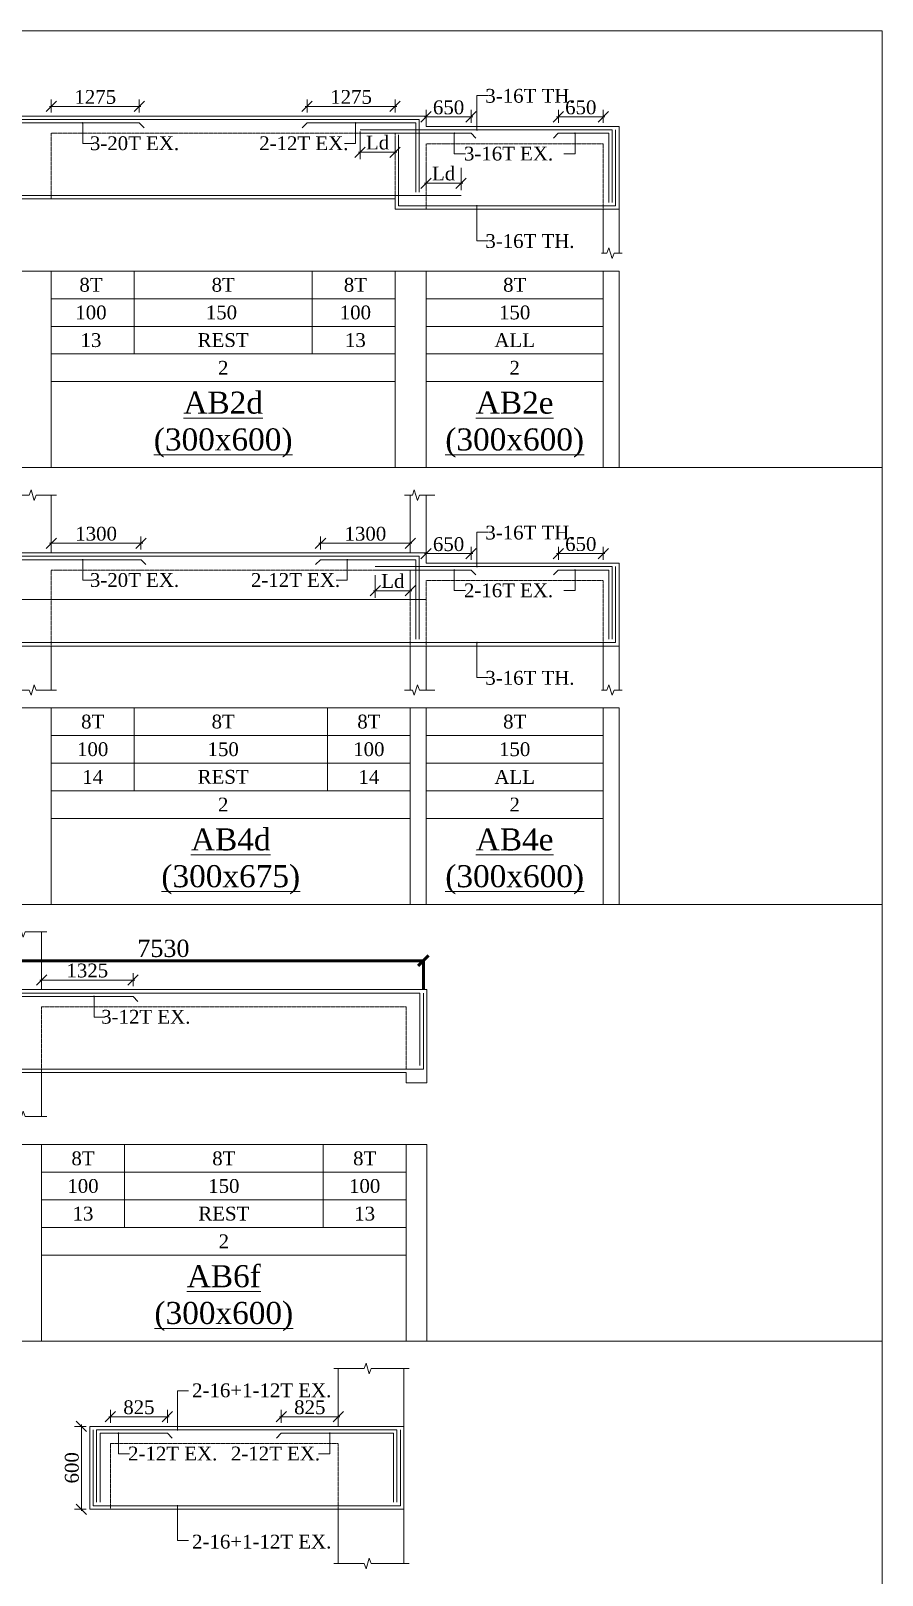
# Model space of a CAD drawing. Header units: inches. Extents: x 11017527 to 11245450, y -2821070 to -2693013.
# Drawn here: x 11102772 to 11115102, y -2767535 to -2745177 of the extents above; entities that cross this region are included whole.
import ezdxf
from ezdxf.enums import TextEntityAlignment as Align

# ---------------------------------------------------------------- set-up
doc = ezdxf.new("R2010")
doc.units = ezdxf.units.IN
doc.header["$LTSCALE"] = 0.5
doc.header["$MEASUREMENT"] = 0
doc.linetypes.add('HIDDEN', pattern=[9.525, 6.35, -3.175])
doc.layers.get('0').update_dxf_attribs({"lineweight": 0})
for name, color, linetype, lineweight in [('ARCHITECTURE   (comments)', 1, 'Continuous', 53), ('S-CUT OUT LINE', 9, 'Continuous', 9), ('S-DIM L.S.', 4, 'Continuous', 9), ('S-L.S.SECTION', 5, 'Continuous', 9), ('S-L.S.SLAB LINE', 8, 'HIDDEN', 5), ('S-L.S.STEEL', 6, 'Continuous', 15), ('S-SECTION MARK', 7, 'Continuous', 0), ('S-SHEET', 251, 'Continuous', 0), ('S-TEXT', 7, 'Continuous', 0), ('S-TEXT L.S. BEAM NO.', 30, 'Continuous', 5), ('S-TEXT. L.S.', 7, 'Continuous', 13)]:
    doc.layers.add(name, color=color, linetype=linetype, lineweight=lineweight)
doc.styles.add('135', font='arial.ttf', dxfattribs={"width": 0.8, "height": 135})
doc.styles.get("Standard").update_dxf_attribs({"font": 'times.ttf'})
doc.styles.add('TEXT', font='times.ttf')
doc.dimstyles.new('75', dxfattribs={"dimtxt": 135, "dimasz": 90, "dimexe": 0.1, "dimexo": 0.03, "dimgap": 0.09, "dimtad": 1, "dimdec": 0, "dimzin": 0, "dimdsep": 46, "dimtxsty": '135', "dimblk": 'ARCHTICK', "dimcen": 0.09, "dimclrd": 256, "dimclre": 256, "dimclrt": 256, "dimadec": 0, "dimazin": 0, "dimtfac": 1, "dimtdec": 0, "dimtofl": 0, "dimtmove": 1, "dimatfit": 3, "dimldrblk": 'DOTSMALL', "dimfxl": 1, "dimtolj": 1, "dimtzin": 0, "dimlwd": -1, "dimlwe": -1, "dimarcsym": 0})
doc.dimstyles.new('DIM FOOTING', dxfattribs={"dimtxt": 250, "dimasz": 150, "dimexe": 0.18, "dimexo": 0.0625, "dimgap": 50, "dimtad": 1, "dimtoh": 1, "dimdec": 0, "dimzin": 0, "dimdsep": 46, "dimtxsty": 'Standard', "dimblk": 'OBLIQUE', "dimcen": 0.09, "dimclrd": 256, "dimclre": 256, "dimclrt": 256, "dimadec": 0, "dimazin": 0, "dimtfac": 1, "dimtdec": 0, "dimtofl": 0, "dimtmove": 0, "dimatfit": 3, "dimfxl": 1, "dimtolj": 1, "dimtzin": 0, "dimlwd": -1, "dimlwe": -1, "dimarcsym": 0})
doc.dimstyles.new('SETU_1', dxfattribs={"dimtxt": 200, "dimasz": 150, "dimexe": 100, "dimexo": 50, "dimgap": 35, "dimtad": 1, "dimdec": 0, "dimzin": 0, "dimdsep": 46, "dimtxsty": 'Standard', "dimblk": 'OBLIQUE', "dimcen": 150, "dimdle": 25, "dimclrd": 4, "dimclre": 7, "dimclrt": 256, "dimadec": 0, "dimazin": 0, "dimtfac": 1, "dimtdec": 0, "dimtofl": 0, "dimtmove": 1, "dimatfit": 3, "dimfxl": 1, "dimtolj": 1, "dimtzin": 0, "dimlwd": -1, "dimlwe": 5, "dimarcsym": 1})

# ---------------------------------------------------------------- blocks, each defined once
blk = doc.blocks.new('_Oblique')
at = {"color": 0, "linetype": 'ByBlock', "lineweight": -2}
blk.add_line((-0.5, -0.5), (0.5, 0.5), dxfattribs=at)
blk = doc.blocks.new('*D33')
at = {"layer": 'S-DIM L.S.', "color": 7, "transparency": 16777216}
blk.add_line((11111087, -2746421), (11110387, -2746421), dxfattribs=at)
at = {"layer": 'S-DIM L.S.', "color": 7, "lineweight": 5, "transparency": 16777216}
for p, q in [((11110412, -2746510), (11110412, -2746321)), ((11111062, -2746510), (11111062, -2746321))]:
    blk.add_line(p, q, dxfattribs=at)
at = {"layer": 'S-DIM L.S.', "color": 7, "transparency": 16777216, "xscale": 150, "yscale": 150, "zscale": 150, "rotation": 180}
blk.add_blockref('_Oblique', (11110412, -2746421), dxfattribs=at)
at = {"layer": 'S-DIM L.S.', "color": 7, "transparency": 16777216, "xscale": 150, "yscale": 150, "zscale": 150}
blk.add_blockref('_Oblique', (11111062, -2746421), dxfattribs=at)
at = {"layer": 'S-DIM L.S.', "transparency": 16777216, "insert": (11110737, -2746285), "char_height": 200, "attachment_point": 5, "style": 'TEXT'}
blk.add_mtext('\\A1;650', dxfattribs=at)
blk = doc.blocks.new('*D34')
at = {"layer": 'S-DIM L.S.', "color": 7, "transparency": 16777216}
blk.add_line((11108472, -2746421), (11109172, -2746421), dxfattribs=at)
at = {"layer": 'S-DIM L.S.', "color": 7, "lineweight": 5, "transparency": 16777216}
for p, q in [((11108497, -2746510), (11108497, -2746321)), ((11109147, -2746510), (11109147, -2746321))]:
    blk.add_line(p, q, dxfattribs=at)
at = {"layer": 'S-DIM L.S.', "color": 7, "transparency": 16777216, "xscale": 150, "yscale": 150, "zscale": 150, "rotation": 180}
blk.add_blockref('_Oblique', (11108497, -2746421), dxfattribs=at)
at = {"layer": 'S-DIM L.S.', "color": 7, "transparency": 16777216, "xscale": 150, "yscale": 150, "zscale": 150}
blk.add_blockref('_Oblique', (11109147, -2746421), dxfattribs=at)
at = {"layer": 'S-DIM L.S.', "transparency": 16777216, "insert": (11108822, -2746285), "char_height": 200, "attachment_point": 5, "style": 'TEXT'}
blk.add_mtext('\\A1;650', dxfattribs=at)
blk = doc.blocks.new('_ArchTick')
at = {"color": 0, "linetype": 'ByBlock', "const_width": 0.15}
blk.add_lwpolyline([(-0.5, -0.5), (0.5, 0.5)], dxfattribs=at)
blk = doc.blocks.new('*D36')
at = {"layer": 'S-DIM L.S.', "color": 7, "transparency": 16777216}
blk.add_line((11108072, -2746271), (11106747, -2746271), dxfattribs=at)
at = {"layer": 'S-DIM L.S.', "color": 7, "lineweight": 5, "transparency": 16777216}
for p, q in [((11106772, -2746360), (11106772, -2746171)), ((11108047, -2746360), (11108047, -2746171))]:
    blk.add_line(p, q, dxfattribs=at)
at = {"layer": 'S-DIM L.S.', "color": 7, "transparency": 16777216, "xscale": 150, "yscale": 150, "zscale": 150, "rotation": 180}
blk.add_blockref('_Oblique', (11106772, -2746271), dxfattribs=at)
at = {"layer": 'S-DIM L.S.', "color": 7, "transparency": 16777216, "xscale": 150, "yscale": 150, "zscale": 150}
blk.add_blockref('_Oblique', (11108047, -2746271), dxfattribs=at)
at = {"layer": 'S-DIM L.S.', "transparency": 16777216, "insert": (11107410, -2746134), "char_height": 200, "attachment_point": 5, "style": 'TEXT'}
blk.add_mtext('\\A1;1275', dxfattribs=at)
blk = doc.blocks.new('*D37')
at = {"layer": 'S-DIM L.S.', "color": 7, "transparency": 16777216}
blk.add_line((11103042, -2746271), (11104367, -2746271), dxfattribs=at)
at = {"layer": 'S-DIM L.S.', "color": 7, "lineweight": 5, "transparency": 16777216}
for p, q in [((11103067, -2746360), (11103067, -2746171)), ((11104342, -2746360), (11104342, -2746171))]:
    blk.add_line(p, q, dxfattribs=at)
at = {"layer": 'S-DIM L.S.', "color": 7, "transparency": 16777216, "xscale": 150, "yscale": 150, "zscale": 150, "rotation": 180}
blk.add_blockref('_Oblique', (11103067, -2746271), dxfattribs=at)
at = {"layer": 'S-DIM L.S.', "color": 7, "transparency": 16777216, "xscale": 150, "yscale": 150, "zscale": 150}
blk.add_blockref('_Oblique', (11104342, -2746271), dxfattribs=at)
at = {"layer": 'S-DIM L.S.', "transparency": 16777216, "insert": (11103705, -2746134), "char_height": 200, "attachment_point": 5, "style": 'TEXT'}
blk.add_mtext('\\A1;1275', dxfattribs=at)
blk = doc.blocks.new('*D44')
at = {"layer": 'S-DIM L.S.', "color": 7, "transparency": 16777216}
blk.add_line((11102902, -2758919), (11104277, -2758919), dxfattribs=at)
at = {"layer": 'S-DIM L.S.', "color": 7, "lineweight": 5, "transparency": 16777216}
for p, q in [((11102927, -2759007), (11102927, -2758819)), ((11104252, -2759007), (11104252, -2758819))]:
    blk.add_line(p, q, dxfattribs=at)
at = {"layer": 'S-DIM L.S.', "color": 7, "transparency": 16777216, "xscale": 150, "yscale": 150, "zscale": 150, "rotation": 180}
blk.add_blockref('_Oblique', (11102927, -2758919), dxfattribs=at)
at = {"layer": 'S-DIM L.S.', "color": 7, "transparency": 16777216, "xscale": 150, "yscale": 150, "zscale": 150}
blk.add_blockref('_Oblique', (11104252, -2758919), dxfattribs=at)
at = {"layer": 'S-DIM L.S.', "transparency": 16777216, "insert": (11103589, -2758782), "char_height": 200, "attachment_point": 5, "style": 'TEXT'}
blk.add_mtext('\\A1;1325', dxfattribs=at)
blk = doc.blocks.new('*D82')
at = {"layer": 'S-DIM L.S.', "color": 7, "transparency": 16777216}
blk.add_line((11103899, -2765243), (11104774, -2765243), dxfattribs=at)
at = {"layer": 'S-DIM L.S.', "color": 7, "lineweight": 5, "transparency": 16777216}
for p, q in [((11103924, -2765331), (11103924, -2765143)), ((11104749, -2765331), (11104749, -2765143))]:
    blk.add_line(p, q, dxfattribs=at)
at = {"layer": 'S-DIM L.S.', "color": 7, "transparency": 16777216, "xscale": 150, "yscale": 150, "zscale": 150, "rotation": 180}
blk.add_blockref('_Oblique', (11103924, -2765243), dxfattribs=at)
at = {"layer": 'S-DIM L.S.', "color": 7, "transparency": 16777216, "xscale": 150, "yscale": 150, "zscale": 150}
blk.add_blockref('_Oblique', (11104749, -2765243), dxfattribs=at)
at = {"layer": 'S-DIM L.S.', "transparency": 16777216, "insert": (11104337, -2765106), "char_height": 200, "attachment_point": 5, "style": 'TEXT'}
blk.add_mtext('\\A1;825', dxfattribs=at)
blk = doc.blocks.new('*D83')
at = {"layer": 'S-DIM L.S.', "color": 7, "transparency": 16777216}
blk.add_line((11107249, -2765243), (11106374, -2765243), dxfattribs=at)
at = {"layer": 'S-DIM L.S.', "color": 7, "lineweight": 5, "transparency": 16777216}
for p, q in [((11106399, -2765331), (11106399, -2765143)), ((11107224, -2765331), (11107224, -2765143))]:
    blk.add_line(p, q, dxfattribs=at)
at = {"layer": 'S-DIM L.S.', "color": 7, "transparency": 16777216, "xscale": 150, "yscale": 150, "zscale": 150, "rotation": 180}
blk.add_blockref('_Oblique', (11106399, -2765243), dxfattribs=at)
at = {"layer": 'S-DIM L.S.', "color": 7, "transparency": 16777216, "xscale": 150, "yscale": 150, "zscale": 150}
blk.add_blockref('_Oblique', (11107224, -2765243), dxfattribs=at)
at = {"layer": 'S-DIM L.S.', "transparency": 16777216, "insert": (11106812, -2765106), "char_height": 200, "attachment_point": 5, "style": 'TEXT'}
blk.add_mtext('\\A1;825', dxfattribs=at)
blk = doc.blocks.new('*D90')
at = {"layer": 'S-DIM L.S.', "color": 7, "lineweight": 5, "transparency": 16777216}
for p, q in [((11103574, -2765381), (11103403, -2765381)), ((11103574, -2766581), (11103403, -2766581))]:
    blk.add_line(p, q, dxfattribs=at)
at = {"layer": 'S-DIM L.S.', "color": 6, "transparency": 16777216}
blk.add_line((11103503, -2766606), (11103503, -2765356), dxfattribs=at)
at = {"layer": 'S-DIM L.S.', "color": 6, "transparency": 16777216, "xscale": 150, "yscale": 150, "zscale": 150}
for p, rotation in [((11103503, -2765381), 90), ((11103503, -2766581), 270)]:
    blk.add_blockref('_Oblique', p, dxfattribs=dict(at, rotation=rotation))
at = {"layer": 'S-DIM L.S.', "transparency": 16777216, "insert": (11103366, -2765981), "char_height": 200, "attachment_point": 5, "rotation": 90, "style": 'TEXT'}
blk.add_mtext('\\A1;600', dxfattribs=at)
blk = doc.blocks.new('*D331')
at = {"layer": 'S-DIM L.S.', "color": 7, "lineweight": 5, "transparency": 16777216}
for p, q in [((11108497, -2747083), (11108497, -2747483)), ((11109004, -2747158), (11109004, -2747483))]:
    blk.add_line(p, q, dxfattribs=at)
at = {"layer": 'S-DIM L.S.', "color": 7, "transparency": 16777216}
blk.add_line((11109029, -2747383), (11108472, -2747383), dxfattribs=at)
at = {"layer": 'S-DIM L.S.', "color": 7, "transparency": 16777216, "xscale": 150, "yscale": 150, "zscale": 150, "rotation": 180}
blk.add_blockref('_Oblique', (11108497, -2747383), dxfattribs=at)
at = {"layer": 'S-DIM L.S.', "color": 7, "transparency": 16777216, "xscale": 150, "yscale": 150, "zscale": 150}
blk.add_blockref('_Oblique', (11109004, -2747383), dxfattribs=at)
at = {"layer": 'S-DIM L.S.', "transparency": 16777216, "insert": (11108751, -2747243), "char_height": 200, "attachment_point": 5, "style": 'TEXT'}
blk.add_mtext('\\A1;Ld', dxfattribs=at)
blk = doc.blocks.new('*D332')
at = {"layer": 'S-DIM L.S.', "color": 7, "lineweight": 5, "transparency": 16777216}
for p, q in [((11107541, -2746635), (11107541, -2747034)), ((11108047, -2746710), (11108047, -2747034))]:
    blk.add_line(p, q, dxfattribs=at)
at = {"layer": 'S-DIM L.S.', "color": 7, "transparency": 16777216}
blk.add_line((11108072, -2746934), (11107516, -2746934), dxfattribs=at)
at = {"layer": 'S-DIM L.S.', "color": 7, "transparency": 16777216, "xscale": 150, "yscale": 150, "zscale": 150, "rotation": 180}
blk.add_blockref('_Oblique', (11107541, -2746934), dxfattribs=at)
at = {"layer": 'S-DIM L.S.', "color": 7, "transparency": 16777216, "xscale": 150, "yscale": 150, "zscale": 150}
blk.add_blockref('_Oblique', (11108047, -2746934), dxfattribs=at)
at = {"layer": 'S-DIM L.S.', "transparency": 16777216, "insert": (11107794, -2746795), "char_height": 200, "attachment_point": 5, "style": 'TEXT'}
blk.add_mtext('\\A1;Ld', dxfattribs=at)
blk = doc.blocks.new('*D363')
at = {"layer": 'S-DIM L.S.', "color": 7, "lineweight": 5, "transparency": 16777216}
for p, q in [((11106967, -2752683), (11106967, -2752495)), ((11108267, -2752683), (11108267, -2752495))]:
    blk.add_line(p, q, dxfattribs=at)
at = {"layer": 'S-DIM L.S.', "color": 7, "transparency": 16777216}
blk.add_line((11108292, -2752595), (11106942, -2752595), dxfattribs=at)
at = {"layer": 'S-DIM L.S.', "color": 7, "transparency": 16777216, "xscale": 150, "yscale": 150, "zscale": 150, "rotation": 180}
blk.add_blockref('_Oblique', (11106967, -2752595), dxfattribs=at)
at = {"layer": 'S-DIM L.S.', "color": 7, "transparency": 16777216, "xscale": 150, "yscale": 150, "zscale": 150}
blk.add_blockref('_Oblique', (11108267, -2752595), dxfattribs=at)
at = {"layer": 'S-DIM L.S.', "transparency": 16777216, "insert": (11107617, -2752458), "char_height": 200, "attachment_point": 5, "style": 'TEXT'}
blk.add_mtext('\\A1;1300', dxfattribs=at)
blk = doc.blocks.new('*D364')
at = {"layer": 'S-DIM L.S.', "color": 7, "lineweight": 5, "transparency": 16777216}
for p, q in [((11103067, -2752683), (11103067, -2752495)), ((11104367, -2752683), (11104367, -2752495))]:
    blk.add_line(p, q, dxfattribs=at)
at = {"layer": 'S-DIM L.S.', "color": 7, "transparency": 16777216}
blk.add_line((11103042, -2752595), (11104392, -2752595), dxfattribs=at)
at = {"layer": 'S-DIM L.S.', "color": 7, "transparency": 16777216, "xscale": 150, "yscale": 150, "zscale": 150, "rotation": 180}
blk.add_blockref('_Oblique', (11103067, -2752595), dxfattribs=at)
at = {"layer": 'S-DIM L.S.', "color": 7, "transparency": 16777216, "xscale": 150, "yscale": 150, "zscale": 150}
blk.add_blockref('_Oblique', (11104367, -2752595), dxfattribs=at)
at = {"layer": 'S-DIM L.S.', "transparency": 16777216, "insert": (11103717, -2752458), "char_height": 200, "attachment_point": 5, "style": 'TEXT'}
blk.add_mtext('\\A1;1300', dxfattribs=at)
blk = doc.blocks.new('*D356')
at = {"layer": 'S-DIM L.S.', "color": 7, "transparency": 16777216}
blk.add_line((11111087, -2752745), (11110387, -2752745), dxfattribs=at)
at = {"layer": 'S-DIM L.S.', "color": 7, "lineweight": 5, "transparency": 16777216}
for p, q in [((11110412, -2752833), (11110412, -2752645)), ((11111062, -2752833), (11111062, -2752645))]:
    blk.add_line(p, q, dxfattribs=at)
at = {"layer": 'S-DIM L.S.', "color": 7, "transparency": 16777216, "xscale": 150, "yscale": 150, "zscale": 150, "rotation": 180}
blk.add_blockref('_Oblique', (11110412, -2752745), dxfattribs=at)
at = {"layer": 'S-DIM L.S.', "color": 7, "transparency": 16777216, "xscale": 150, "yscale": 150, "zscale": 150}
blk.add_blockref('_Oblique', (11111062, -2752745), dxfattribs=at)
at = {"layer": 'S-DIM L.S.', "transparency": 16777216, "insert": (11110737, -2752608), "char_height": 200, "attachment_point": 5, "style": 'TEXT'}
blk.add_mtext('\\A1;650', dxfattribs=at)
blk = doc.blocks.new('*D357')
at = {"layer": 'S-DIM L.S.', "color": 7, "transparency": 16777216}
blk.add_line((11108472, -2752745), (11109172, -2752745), dxfattribs=at)
at = {"layer": 'S-DIM L.S.', "color": 7, "lineweight": 5, "transparency": 16777216}
for p, q in [((11108497, -2752833), (11108497, -2752645)), ((11109147, -2752833), (11109147, -2752645))]:
    blk.add_line(p, q, dxfattribs=at)
at = {"layer": 'S-DIM L.S.', "color": 7, "transparency": 16777216, "xscale": 150, "yscale": 150, "zscale": 150, "rotation": 180}
blk.add_blockref('_Oblique', (11108497, -2752745), dxfattribs=at)
at = {"layer": 'S-DIM L.S.', "color": 7, "transparency": 16777216, "xscale": 150, "yscale": 150, "zscale": 150}
blk.add_blockref('_Oblique', (11109147, -2752745), dxfattribs=at)
at = {"layer": 'S-DIM L.S.', "transparency": 16777216, "insert": (11108822, -2752609), "char_height": 200, "attachment_point": 5, "style": 'TEXT'}
blk.add_mtext('\\A1;650', dxfattribs=at)
blk = doc.blocks.new('*D365')
at = {"layer": 'S-DIM L.S.', "color": 7, "lineweight": 5, "transparency": 16777216}
for p, q in [((11108267, -2752983), (11108267, -2753383)), ((11107761, -2753058), (11107761, -2753383))]:
    blk.add_line(p, q, dxfattribs=at)
at = {"layer": 'S-DIM L.S.', "color": 7, "transparency": 16777216}
blk.add_line((11107736, -2753283), (11108292, -2753283), dxfattribs=at)
at = {"layer": 'S-DIM L.S.', "color": 7, "transparency": 16777216, "xscale": 150, "yscale": 150, "zscale": 150, "rotation": 180}
blk.add_blockref('_Oblique', (11107761, -2753283), dxfattribs=at)
at = {"layer": 'S-DIM L.S.', "color": 7, "transparency": 16777216, "xscale": 150, "yscale": 150, "zscale": 150}
blk.add_blockref('_Oblique', (11108267, -2753283), dxfattribs=at)
at = {"layer": 'S-DIM L.S.', "transparency": 16777216, "insert": (11108014, -2753143), "char_height": 200, "attachment_point": 5, "style": 'TEXT'}
blk.add_mtext('\\A1;Ld', dxfattribs=at)
blk = doc.blocks.new('*D686')
at = {"layer": 'ARCHITECTURE   (comments)', "transparency": 16777216}
for p, q in [((11100927, -2759057), (11100927, -2758640)), ((11100927, -2758640), (11108457, -2758640)), ((11108457, -2759057), (11108457, -2758640))]:
    blk.add_line(p, q, dxfattribs=at)
at = {"layer": 'ARCHITECTURE   (comments)', "transparency": 16777216, "xscale": 150, "yscale": 150, "zscale": 150, "rotation": 180}
blk.add_blockref('_Oblique', (11100927, -2758640), dxfattribs=at)
at = {"layer": 'ARCHITECTURE   (comments)', "transparency": 16777216, "xscale": 150, "yscale": 150, "zscale": 150}
blk.add_blockref('_Oblique', (11108457, -2758640), dxfattribs=at)
at = {"layer": 'ARCHITECTURE   (comments)', "transparency": 16777216, "insert": (11104692, -2758462), "char_height": 250, "attachment_point": 5}
blk.add_mtext('\\A1;7530', dxfattribs=at)

msp = doc.modelspace()

# ---------------------------------------------------------------- linework, layer by layer
at = {"layer": 'S-CUT OUT LINE'}
for points, elevation in [([(11111037.228, -2748396.029), (11111115.769, -2748396.029), (11111143.739, -2748319.181), (11111190.416, -2748472.877), (11111218.386, -2748396.029), (11111334.329, -2748396.029)], 0.007), ([(11103142.333, -2751896.959), (11102849.054, -2751896.959), (11102821.084, -2751973.807), (11102774.407, -2751820.111), (11102746.437, -2751896.959), (11102584.814, -2751896.959)], 0.031), ([(11108623.605, -2751896.959), (11108400.09, -2751896.959), (11108372.119, -2751973.807), (11108325.442, -2751820.111), (11108297.472, -2751896.959), (11108185.619, -2751896.959)], 0.003), ([(11103142.333, -2754719.728), (11102849.054, -2754719.728), (11102821.084, -2754642.88), (11102774.407, -2754796.576), (11102746.437, -2754719.728), (11102584.814, -2754719.728)], 0.031), ([(11108623.605, -2754719.728), (11108400.09, -2754719.728), (11108372.119, -2754642.88), (11108325.442, -2754796.576), (11108297.472, -2754719.728), (11108185.619, -2754719.728)], 0.003), ([(11111037.228, -2754719.79), (11111115.769, -2754719.79), (11111143.739, -2754642.942), (11111190.416, -2754796.638), (11111218.386, -2754719.79), (11111334.329, -2754719.79)], 0.006), ([(11103001.781, -2758220.72), (11102689.086, -2758220.72), (11102661.115, -2758297.568), (11102614.438, -2758143.872), (11102586.468, -2758220.72), (11102294.262, -2758220.72)], 0.063), ([(11103001.781, -2760893.489), (11102689.086, -2760893.489), (11102661.115, -2760816.641), (11102614.438, -2760970.337), (11102586.468, -2760893.489), (11102294.262, -2760893.489)], 0.063), ([(11108249.039, -2764544.48), (11107701.584, -2764544.48), (11107673.614, -2764621.328), (11107626.937, -2764467.632), (11107598.966, -2764544.48), (11107161.053, -2764544.48)], 0.101), ([(11108249.039, -2767367.249), (11107701.584, -2767367.249), (11107673.614, -2767290.401), (11107626.937, -2767444.097), (11107598.966, -2767367.249), (11107161.053, -2767367.249)], 0.101)]:
    msp.add_lwpolyline(points, dxfattribs=dict(at, elevation=elevation))
at = {"layer": 'S-L.S.SECTION', "color": 5}
for p, q in [((11108497.333, -2746409.631, -0.029), (11089807.333, -2746409.631, -0.013)), ((11108497.333, -2746559.596, -0.013), (11108497.333, -2746409.631, -0.013)), ((11108497.333, -2746559.596, -0.013), (11111291.75, -2746559.596, -0.027)), ((11111291.75, -2747759.548, -0.015), (11111291.75, -2746559.596, -0.027)), ((11108047.329, -2747609.624, -0.013), (11090257.333, -2747609.624, -0.013)), ((11108047.333, -2747759.583, 0.013), (11108047.333, -2747609.624, -0.013)), ((11108047.333, -2747759.548, 0.013), (11111291.75, -2747759.548, -0.015)), ((11108497.333, -2747759.578, -0.011), (11108497.333, -2747759.578, -0.013)), ((11108497.333, -2752733.344, -0.008), (11089807.333, -2752733.344, 0.008)), ((11108497.333, -2752883.387, 0.008), (11108497.333, -2752733.344, 0.008)), ((11108497.333, -2752883.387, -0.02), (11111291.75, -2752883.357, -0.028)), ((11111291.75, -2754083.309, -0.016), (11111291.75, -2752883.357, -0.028)), ((11108497.333, -2754083.344, -0.008), (11087356.622, -2754083.344, 0.01)), ((11108267.333, -2754083.344, -0.007), (11111291.75, -2754083.309, -0.016)), ((11108506.781, -2759057.104, -0.014), (11089591.781, -2759057.104, 0.002)), ((11108506.781, -2760407.104, 0.046), (11108506.781, -2759057.104, 0.046)), ((11108206.777, -2760257.104, 0.03), (11090116.781, -2760257.104, 0.046)), ((11108206.777, -2760407.104, 0.046), (11108206.777, -2760257.104, 0.046)), ((11108506.781, -2760407.104, 0.03), (11108206.777, -2760407.104, 0.03)), ((11108174.039, -2765380.864, 0.093), (11103624.039, -2765380.862, 0.092)), ((11103624.039, -2766580.814, 0.104), (11103624.039, -2765380.862, 0.092)), ((11108174.039, -2766580.816, 0.122), (11108174.039, -2765380.864, 0.109)), ((11108174.039, -2766580.816, 0.105), (11103624.039, -2766580.814, 0.104))]:
    msp.add_line(p, q, dxfattribs=at)
at = {"layer": 'S-L.S.SECTION', "color": 1}
for p, q in [((11111061.75, -2747759.596, 0.02), (11111061.75, -2748396.029, 0.008)), ((11111291.75, -2747759.548, -0.015), (11111291.75, -2748395.981, -0.027)), ((11103067.333, -2751896.959, 0.009), (11103067.333, -2752733.344, 0.009)), ((11108267.333, -2751896.959, -0.007), (11108267.333, -2752733.344, -0.007)), ((11108497.333, -2752733.344, -0.036), (11108497.333, -2751896.959, -0.036)), ((11103067.333, -2754083.344, 0.009), (11103067.333, -2754719.728, 0.009)), ((11108267.333, -2754083.344, 0.008), (11108267.333, -2754719.728, 0.008)), ((11108497.333, -2754083.344, 0.008), (11108497.333, -2754719.728, 0.008)), ((11111061.75, -2754083.357, 0.018), (11111061.75, -2754719.79, 0.006)), ((11111291.75, -2754083.309, -0.016), (11111291.75, -2754719.742, -0.028)), ((11102926.781, -2758220.72, 0.041), (11102926.781, -2759057.104, 0.041)), ((11102926.781, -2760257.104, 0.041), (11102926.781, -2760893.489, 0.041)), ((11107224.039, -2765380.864, 0.079), (11107224.039, -2764544.48, 0.079)), ((11108174.039, -2764544.48, 0.115), (11108174.039, -2765380.864, 0.115)), ((11107224.039, -2766580.816, 0.091), (11107224.039, -2767367.249, 0.079)), ((11108174.039, -2766580.816, 0.127), (11108174.039, -2767367.249, 0.115))]:
    msp.add_line(p, q, dxfattribs=at)
at = {"layer": 'S-L.S.SLAB LINE', "linetype": 'HIDDEN', "ltscale": 0.8}
for p, q in [((11108047.329, -2746659.632, -0.012), (11103067.333, -2746659.632, -0.024)), ((11103067.333, -2746659.632, -0.029), (11103067.333, -2747609.624, -0.029)), ((11108047.329, -2747609.624, -0.013), (11108047.329, -2746659.632, -0.013)), ((11108497.333, -2746809.632, -0.009), (11111061.75, -2746809.6, 0.008)), ((11108497.333, -2747759.578, -0.013), (11108497.333, -2746809.632, -0.022)), ((11111061.75, -2746809.6, -0.007), (11111061.75, -2747759.548, 0.003)), ((11108267.329, -2752983.344, 0.009), (11103067.333, -2752983.345, -0.003)), ((11103067.333, -2752983.345, -0.008), (11103067.333, -2754083.344, -0.008)), ((11108267.329, -2754083.344, 0.008), (11108267.329, -2752983.344, 0.008)), ((11108497.333, -2753133.393, -0.011), (11111061.75, -2753133.361, 0.006)), ((11108497.333, -2754083.344, -0.014), (11108497.333, -2753133.393, -0.024)), ((11111061.75, -2753133.361, -0.008), (11111061.75, -2754083.309, 0.001)), ((11108206.777, -2759307.105, 0.017), (11102926.781, -2759307.105, 0.03)), ((11102926.781, -2759307.105, 0.024), (11102926.781, -2760257.104, 0.024)), ((11108206.777, -2760207.104, 0.046), (11108206.777, -2759307.105, 0.046)), ((11107224.039, -2765630.866, 0.094), (11103924.039, -2765630.867, 0.126)), ((11103924.039, -2765630.867, 0.111), (11103924.039, -2766580.814, 0.12)), ((11107224.039, -2766580.816, 0.091), (11107224.039, -2765630.866, 0.081))]:
    msp.add_line(p, q, dxfattribs=at)
at = {"layer": 'S-L.S.STEEL', "color": 1}
for p, q in [((11108397.333, -2746459.631, -0.029), (11089907.333, -2746459.631, -0.013)), ((11108397.333, -2747509.624, -0.013), (11108397.333, -2746459.631, -0.013)), ((11107540.946, -2746609.638, -0.016), (11111191.75, -2746609.596, -0.027)), ((11108097.333, -2747709.583, 0.011), (11108097.333, -2746679.681, -0.001)), ((11111191.75, -2747659.548, -0.015), (11111191.75, -2746609.596, -0.027)), ((11111241.75, -2747709.548, -0.015), (11111241.75, -2746609.596, -0.027)), ((11109003.712, -2747559.624, -0.029), (11089300.95, -2747559.624, -0.013)), ((11108097.333, -2747709.583, -0.006), (11111241.75, -2747709.548, -0.015)), ((11108397.333, -2752783.344, -0.008), (11089907.333, -2752783.344, 0.008)), ((11107760.946, -2752933.399, -0.017), (11111191.75, -2752933.357, -0.028)), ((11108397.333, -2753983.344, 0.008), (11108397.333, -2752783.344, 0.008)), ((11111191.75, -2753983.309, -0.016), (11111191.75, -2752933.357, -0.028)), ((11111241.75, -2754033.309, -0.016), (11111241.75, -2752933.357, -0.028)), ((11108447.333, -2754033.344, -0.007), (11085806.996, -2754033.344, 0.012)), ((11108317.333, -2754033.344, -0.007), (11111241.75, -2754033.309, -0.016)), ((11108406.781, -2759107.104, 0.03), (11089916.781, -2759107.104, 0.046)), ((11108406.781, -2760157.104, 0.046), (11108406.781, -2759107.104, 0.046)), ((11108456.781, -2760207.104, 0.046), (11108456.781, -2759107.104, 0.046)), ((11108456.781, -2760207.104, 0.03), (11089310.398, -2760207.104, 0.046)), ((11103674.039, -2766530.814, 0.104), (11103674.039, -2765430.862, 0.092)), ((11108074.039, -2765430.864, 0.093), (11103724.039, -2765430.862, 0.092)), ((11103724.039, -2766480.814, 0.104), (11103724.039, -2765430.862, 0.092)), ((11108074.039, -2766480.816, 0.122), (11108074.039, -2765430.864, 0.109)), ((11108124.039, -2766530.816, 0.122), (11108124.039, -2765430.864, 0.109)), ((11108124.039, -2766530.816, 0.105), (11103674.039, -2766530.814, 0.104))]:
    msp.add_line(p, q, dxfattribs=at)
at = {"layer": 'S-L.S.STEEL'}
for p, q in [((11104342.333, -2746509.631, -0.013), (11100867.333, -2746509.631, -0.063)), ((11104342.333, -2746509.631, 0.001), (11104413.342, -2746580.64, 0.001)), ((11106772.329, -2746509.631, 0.001), (11106701.32, -2746580.64, 0.001)), ((11106772.329, -2746509.631, -0.013), (11108347.333, -2746509.631, -0.03)), ((11109147.333, -2746659.64, -0.026), (11107540.946, -2746659.625, -0.04)), ((11108347.333, -2747509.624, -0.013), (11108347.333, -2746509.631, -0.013)), ((11109147.333, -2746659.64, -0.027), (11109218.342, -2746730.648, -0.027)), ((11110411.75, -2746659.587, -0.008), (11110340.741, -2746730.596, -0.008)), ((11111141.75, -2746659.596, -0.027), (11110411.75, -2746659.587, -0.022)), ((11111141.75, -2747659.548, -0.015), (11111141.75, -2746659.596, -0.027)), ((11104367.333, -2752833.344, 0.008), (11100867.333, -2752833.344, -0.042)), ((11104367.333, -2752833.344, 0.022), (11104438.342, -2752904.352, 0.022)), ((11106967.329, -2752833.344, 0.022), (11106896.32, -2752904.352, 0.022)), ((11106967.329, -2752833.344, 0.008), (11108347.333, -2752833.344, -0.009)), ((11109147.333, -2752983.4, -0.027), (11107760.946, -2752983.386, -0.042)), ((11108347.333, -2753983.344, 0.008), (11108347.333, -2752833.344, 0.008)), ((11109147.333, -2752983.4, -0.029), (11109218.342, -2753054.409, -0.029)), ((11110411.75, -2752983.348, -0.01), (11110340.741, -2753054.357, -0.01)), ((11111141.75, -2752983.357, -0.028), (11110411.75, -2752983.348, -0.023)), ((11111141.75, -2753983.309, -0.016), (11111141.75, -2752983.357, -0.028)), ((11108497.333, -2753408.344, -0.008), (11089807.333, -2753408.344, 0.008)), ((11104251.781, -2759157.104, 0.041), (11099801.781, -2759157.104, -0.02)), ((11104251.781, -2759157.104, 0.054), (11104322.79, -2759228.113, 0.054)), ((11103774.039, -2765480.862, 0.092), (11104749.039, -2765480.855, 0.081)), ((11103774.039, -2766480.814, 0.104), (11103774.039, -2765480.862, 0.092)), ((11104749.039, -2765480.855, 0.095), (11104820.048, -2765551.863, 0.095)), ((11106399.039, -2765480.876, 0.077), (11106328.031, -2765551.885, 0.077)), ((11106399.039, -2765480.876, 0.079), (11108024.039, -2765480.864, 0.076)), ((11108024.039, -2766480.816, 0.122), (11108024.039, -2765480.864, 0.109))]:
    msp.add_line(p, q, dxfattribs=at)
at = {"layer": 'S-SHEET'}
for p, q in [((11108497.333, -2748654.631, -0.013), (11089807.333, -2748654.631, 0.004)), ((11103067.333, -2748654.631, -0.007), (11103067.333, -2751500.418, -0.007)), ((11104267.333, -2748654.631, -0.011), (11104267.333, -2749854.631, -0.011)), ((11106847.333, -2748654.631, -0.011), (11106847.333, -2749854.631, -0.011)), ((11108047.333, -2748654.631, -0.001), (11111291.75, -2748654.596, -0.009)), ((11108047.333, -2748654.631, -0.013), (11108047.333, -2751500.418, -0.013)), ((11108047.333, -2748654.631, -0.013), (11108047.333, -2751500.418, -0.013)), ((11108497.333, -2748654.631, -0.025), (11108497.333, -2751500.418, -0.025)), ((11108497.333, -2748654.631, -0.013), (11108497.333, -2751500.418, -0.013)), ((11111061.75, -2748654.596, -0.009), (11111061.75, -2751500.384, -0.009)), ((11111291.75, -2748654.596, -0.027), (11111291.75, -2751500.384, -0.027)), ((11108047.333, -2749054.631, 0.005), (11103067.333, -2749054.631, 0.005)), ((11108497.333, -2749054.631, -0.015), (11111061.75, -2749054.596, -0.009)), ((11108047.333, -2749454.631, 0.005), (11103067.333, -2749454.631, 0.005)), ((11108497.333, -2749454.631, -0.015), (11111061.75, -2749454.596, -0.009)), ((11108047.333, -2749854.631, 0.005), (11103067.333, -2749854.631, 0.005)), ((11108497.333, -2749854.631, -0.015), (11111061.75, -2749854.596, -0.009)), ((11108047.333, -2750254.631, 0.005), (11103067.333, -2750254.631, 0.005)), ((11108497.333, -2750254.631, -0.015), (11111061.75, -2750254.596, -0.009)), ((11057421.852, -2751500.309, 0.001), (11115101.842, -2751500.309, 0.001)), ((11108497.333, -2751500.418, -0.013), (11089807.333, -2751500.418, 0.004)), ((11108047.333, -2751500.418, -0.001), (11111291.75, -2751500.384, -0.009)), ((11108497.333, -2754978.344, 0.008), (11089807.333, -2754978.344, 0.025)), ((11103067.333, -2754978.344, 0.014), (11103067.333, -2757824.131, 0.014)), ((11104267.333, -2754978.344, 0.008), (11104267.333, -2756178.344, 0.008)), ((11107067.333, -2754978.296, 0.008), (11107067.333, -2756178.344, 0.008)), ((11108267.333, -2754978.344, 0.008), (11108267.333, -2757824.131, 0.008)), ((11108267.333, -2754978.392, -0.003), (11111291.75, -2754978.357, -0.011)), ((11108267.333, -2754978.392, -0.014), (11108267.333, -2757824.179, -0.014)), ((11108497.333, -2754978.344, 0.008), (11108497.333, -2757824.131, 0.008)), ((11108497.333, -2754978.392, -0.026), (11108497.333, -2757824.179, -0.026)), ((11111061.75, -2754978.357, -0.011), (11111061.75, -2757824.144, -0.011)), ((11111291.75, -2754978.357, -0.028), (11111291.75, -2757824.144, -0.028)), ((11108267.333, -2755378.344, 0.026), (11103067.333, -2755378.344, 0.026)), ((11108497.333, -2755378.392, -0.017), (11111061.75, -2755378.357, -0.011)), ((11108267.333, -2755778.344, 0.026), (11103067.333, -2755778.344, 0.026)), ((11108497.333, -2755778.392, -0.017), (11111061.75, -2755778.357, -0.011)), ((11108267.333, -2756178.344, 0.026), (11103067.333, -2756178.344, 0.026)), ((11108497.333, -2756178.392, -0.017), (11111061.75, -2756178.357, -0.011)), ((11108267.333, -2756578.344, 0.026), (11103067.333, -2756578.344, 0.026)), ((11108497.333, -2756578.392, -0.017), (11111061.75, -2756578.357, -0.011)), ((11057421.852, -2757824.07, -0.001), (11115101.842, -2757824.07, -0.001)), ((11108497.333, -2757824.131, 0.008), (11089807.333, -2757824.131, 0.025)), ((11108267.333, -2757824.179, -0.003), (11111291.75, -2757824.144, -0.011)), ((11108506.781, -2761302.104, 0.046), (11089816.781, -2761302.104, 0.063)), ((11102926.781, -2761302.104, 0.046), (11102926.781, -2764147.892, 0.046)), ((11104126.781, -2761302.056, 0.051), (11104126.781, -2762502.071, 0.051)), ((11107006.781, -2761302.102, 0.069), (11107006.781, -2762502.117, 0.069)), ((11108206.781, -2761302.104, 0.046), (11108206.781, -2764147.892, 0.046)), ((11108506.781, -2761302.104, 0.046), (11108506.781, -2764147.892, 0.046)), ((11108206.781, -2761702.104, 0.064), (11102926.781, -2761702.104, 0.058)), ((11108206.781, -2762102.104, 0.064), (11102926.781, -2762102.104, 0.058)), ((11108206.781, -2762502.104, 0.064), (11102926.781, -2762502.104, 0.058)), ((11108206.781, -2762902.104, 0.064), (11102926.781, -2762902.104, 0.058)), ((11057421.852, -2764147.83), (11115101.842, -2764147.83)), ((11108506.781, -2764147.892, 0.046), (11089816.781, -2764147.892, 0.063))]:
    msp.add_line(p, q, dxfattribs=at)
msp.add_lwpolyline([(11115101.842, -2792519.024), (11057421.852, -2792519.024), (11057421.852, -2745176.548), (11115101.842, -2745176.548)], close=True, dxfattribs=at)

# ---------------------------------------------------------------- texts
at = {"layer": 'S-TEXT', "char_height": 200, "attachment_point": 5, "style": 'TEXT'}
for s, insert, width in [('8T', (11103642.333, -2748854.631, -0.013), 1150), ('8T', (11105557.333, -2748854.616, -0.001), 2580), ('8T', (11107472.333, -2748854.631, -0.013), 1150), ('8T', (11109779.542, -2748854.599, -0.012), 2564.41704), ('\\pt2025;100', (11103642.333, -2749254.631, -0.012), 1150), ('\\pxt9.000002;150', (11105532.333, -2749254.616, -0.003), 2630), ('\\pt2025;100', (11107472.333, -2749254.631, -0.012), 1150), ('\\pxt9.000002;150', (11109779.542, -2749254.599, -0.01), 2564.41704), ('13', (11103642.333, -2749654.631, -0.013), 1150), ('REST', (11105557.333, -2749654.601, -0.01), 2580), ('13', (11107472.333, -2749654.631, -0.013), 1150), ('ALL', (11109779.542, -2749654.608, -0.01), 2564.41704), ('2', (11105557.333, -2750054.616, -0.01), 4980), ('2', (11109779.542, -2750054.592, -0.011), 2564.41704), ('8T', (11103667.333, -2755178.344, 0.016), 1200), ('8T', (11105557.333, -2755178.329, 0.02), 2580), ('8T', (11107667.333, -2755178.296, 0.016), 1200), ('8T', (11109779.542, -2755178.359, -0.014), 2564.41704), ('\\pt2025;100', (11103667.333, -2755578.344, 0.009), 1200), ('\\pxt9.000002;150', (11105557.333, -2755578.314, 0.011), 2580), ('\\pt2025;100', (11107667.333, -2755578.296, 0.009), 1200), ('\\pxt9.000002;150', (11109779.542, -2755578.359, -0.011), 2564.41704), ('14', (11103667.333, -2755978.344, 0.008), 1200), ('REST', (11105557.333, -2755978.329, 0.019), 2580), ('14', (11107667.333, -2755978.296, 0.008), 1200), ('ALL', (11109779.542, -2755978.369, -0.011), 2564.41704), ('2', (11105557.333, -2756378.329, 0.011), 4980), ('2', (11109779.542, -2756378.353, -0.013), 2564.41704), ('8T', (11103526.781, -2761502.065, 0.051), 1200), ('8T', (11105566.781, -2761502.065, 0.057), 2879.99999), ('8T', (11107606.781, -2761502.111, 0.069), 1200), ('\\pxt9.000002;100', (11103526.781, -2761902.065, 0.052), 1200), ('\\pxt9.000002;150', (11105566.781, -2761902.075, 0.059), 2879.99999), ('\\pxt9.000002;100', (11107606.781, -2761902.111, 0.07), 1200), ('13', (11103526.781, -2762302.065, 0.052), 1200), ('REST', (11105566.781, -2762302.09, 0.063), 2879.99999), ('13', (11107606.781, -2762302.111, 0.07), 1200), ('2', (11105566.781, -2762702.104, 0.06), 5280)]:
    msp.add_mtext(s, dxfattribs=dict(at, insert=insert, width=width))
at = {"layer": 'S-TEXT L.S. BEAM NO.', "linetype": 'ByBlock', "char_height": 319.2745, "attachment_point": 5, "style": 'TEXT'}
for s, insert, width in [('{\\LAB2d\\P(300x600)}', (11105557.333, -2750877.51, 0.002), 4980), ('{\\LAB2e\\P(300x600)}', (11109779.542, -2750877.492, -0.014), 2564.41704), ('{\\LAB4d\\P(300x675)}', (11105667.333, -2757201.222, 0.023), 5200), ('{\\LAB4e\\P(300x600)}', (11109779.542, -2757201.253, -0.016), 2564.41704), ('{\\LAB6f\\P(300x600)}', (11105566.781, -2763524.983, 0.068), 5280)]:
    msp.add_mtext(s, dxfattribs=dict(at, insert=insert, width=width))
at = {"layer": 'S-TEXT. L.S.', "style": 'TEXT'}
for s, p in [('3-16T TH.', (11110000.492, -2746216.436, -0.015)), ('3-20T EX.', (11104273.054, -2746903.05, -0.04)), ('2-12T EX.', (11106725.528, -2746903.05, -0.04)), ('3-16T EX.', (11109690.608, -2747053.05, -0.019)), ('3-16T TH.', (11110000.492, -2748319.065, -0.003)), ('3-16T TH.', (11110000.492, -2752540.197, -0.017)), ('3-20T EX.', (11104273.054, -2753226.763, -0.019)), ('2-12T EX.', (11106605.317, -2753226.763, -0.019)), ('2-16T EX.', (11109690.608, -2753376.811, -0.021)), ('3-16T TH.', (11110000.492, -2754642.826, -0.004)), ('3-12T EX.', (11104436.617, -2759550.524, 0.019)), ('2-12T EX.', (11104826.383, -2765874.284, 0.078)), ('2-12T EX.', (11106315.254, -2765874.284, 0.078))]:
    msp.add_text(s, height=200, dxfattribs=at).set_placement(p, align=Align.CENTER)
for p in [(11105107.576, -2764959.489, 0.049), (11105107.576, -2767150.118, 0.049)]:
    msp.add_text('2-16+1-12T EX.', height=200, dxfattribs=at).set_placement(p)

# ---------------------------------------------------------------- dimensions: what is measured, and where the dimension line sits
at = {"layer": 'ARCHITECTURE   (comments)'}
dim = msp.add_linear_dim(base=(11108456.781, -2758640), p1=(11100926.781, -2759057.104, 0.063), p2=(11108456.781, -2759057.104, 0.046), dimstyle='DIM FOOTING', override={"dimarcsym": 1}, dxfattribs=at)
dim.commit()
dim.dimension.update_dxf_attribs({"geometry": '*D686', "text_midpoint": (11104691.781, -2758462.477)})
at = {"layer": 'S-DIM L.S.'}
for base, p1, p2, picture, middle in [((11104342.333, -2746271.479, 0.021), (11103067.333, -2746409.631, 0.005), (11104342.333, -2746409.631, 0.001), '*D37', (11103704.833, -2746134.461, 0.021)), ((11109147.333, -2746421.488, -0.025), (11108497.333, -2746559.631, -0.025), (11109147.333, -2746559.64, -0.027), '*D34', (11108822.333, -2746284.758, -0.025)), ((11104367.333, -2752595.192, 0.043), (11103067.333, -2752733.344, 0.026), (11104367.333, -2752733.344, 0.022), '*D364', (11103717.333, -2752458.462, 0.043)), ((11109147.333, -2752745.249, -0.026), (11108497.333, -2752883.392, -0.026), (11109147.333, -2752883.4, -0.029), '*D357', (11108822.333, -2752608.518, -0.026)), ((11104251.781, -2758918.953, 0.075), (11102926.781, -2759057.104, 0.059), (11104251.781, -2759057.104, 0.054), '*D44', (11103589.281, -2758782.222, 0.075)), ((11104749.039, -2765242.712, 0.108), (11103924.039, -2765380.862, 0.108), (11104749.039, -2765380.855, 0.095), '*D82', (11104336.539, -2765105.982, 0.108))]:
    dim = msp.add_linear_dim(base=base, p1=p1, p2=p2, dimstyle='SETU_1', override={"dimtxsty": 'TEXT', "dimblk": 'Oblique', "dimclrd": 7, "dimarcsym": 1}, dxfattribs=at)
    dim.commit()
    dim.dimension.update_dxf_attribs({"geometry": picture, "text_midpoint": middle})
for base, p1, p2, picture, middle in [((11106772.329, -2746271.479, 0.004), (11108047.329, -2746409.631, 0.004), (11106772.329, -2746409.631, 0.001), '*D36', (11107409.829, -2746134.461, 0.004)), ((11110411.75, -2746421.445, -0.009), (11111061.75, -2746559.596, -0.009), (11110411.75, -2746559.587, -0.008), '*D33', (11110736.75, -2746284.714, -0.009)), ((11106967.329, -2752595.192, 0.025), (11108267.329, -2752733.344, 0.025), (11106967.329, -2752733.344, 0.022), '*D363', (11107617.329, -2752458.462, 0.025)), ((11110411.75, -2752745.205, -0.011), (11111061.75, -2752883.357, -0.011), (11110411.75, -2752883.348, -0.01), '*D356', (11110736.75, -2752608.475, -0.011)), ((11106399.039, -2765242.724, 0.079), (11107224.039, -2765380.864, 0.079), (11106399.039, -2765380.876, 0.077), '*D83', (11106811.539, -2765105.994, 0.079))]:
    dim = msp.add_linear_dim(base=base, p1=p1, p2=p2, angle=180, dimstyle='SETU_1', override={"dimtxsty": 'TEXT', "dimblk": 'Oblique', "dimclrd": 7, "dimarcsym": 1}, dxfattribs=at)
    dim.commit()
    dim.dimension.update_dxf_attribs({"geometry": picture, "text_midpoint": middle})
for base, p1, p2, picture, middle in [((11107540.946, -2746934.369, -0.013), (11108047.329, -2746659.632, -0.013), (11107540.946, -2746585.038, -0.006), '*D332', (11107794.137, -2746934.369, -0.013)), ((11108497.329, -2747382.609, -0.009), (11109003.712, -2747107.872, -0.01), (11108497.329, -2747033.278, -0.002), '*D331', (11108750.52, -2747382.609, -0.009))]:
    dim = msp.add_linear_dim(base=base, p1=p1, p2=p2, angle=180, text='Ld', dimstyle='SETU_1', override={"dimtxsty": 'TEXT', "dimclrd": 7}, dxfattribs=at)
    dim.commit()
    dim.dimension.update_dxf_attribs({"geometry": picture, "text_midpoint": middle, "dimtype": 160})
dim = msp.add_linear_dim(base=(11108267.329, -2753282.675, 0.008), p1=(11107760.946, -2753007.938, 0.008), p2=(11108267.329, -2752933.344, 0.016), text='Ld', dimstyle='SETU_1', override={"dimtxsty": 'TEXT', "dimclrd": 7}, dxfattribs=at)
dim.commit()
dim.dimension.update_dxf_attribs({"geometry": '*D365', "text_midpoint": (11108014.137, -2753282.675, 0.008), "dimtype": 160})
at = {"layer": 'S-DIM L.S.', "color": 7}
dim = msp.add_linear_dim(base=(11103503.125, -2765380.864, 0.073), p1=(11103624.039, -2766580.864, 0.073), p2=(11103624.039, -2765380.864, 0.073), angle=90, dimstyle='SETU_1', override={"dimlfac": 0.5, "dimtxsty": 'TEXT', "dimclrd": 6, "dimarcsym": 1}, dxfattribs=at)
dim.commit()
dim.dimension.update_dxf_attribs({"geometry": '*D90', "text_midpoint": (11103366.395, -2765980.864, 0.073)})

# ---------------------------------------------------------------- leaders
at = {"layer": 'S-SECTION MARK'}
for points in [[(11109233.016, -2746609.631, -0.018), (11109233.016, -2746111.642, -0.018), (11109394.516, -2746111.642, -0.018)], [(11103523.71, -2746509.661, -0.011), (11103523.71, -2746806.936, -0.011), (11103685.211, -2746806.936, -0.011)], [(11107474.872, -2746509.661, -0.011), (11107474.872, -2746806.936, -0.011), (11107313.371, -2746806.936, -0.011)], [(11108904.79, -2746659.661, 0.01), (11108904.79, -2746956.936, 0.01), (11109066.291, -2746956.936, 0.01)], [(11110654.293, -2746659.661, 0.01), (11110654.293, -2746956.936, 0.01), (11110492.792, -2746956.936, 0.01)], [(11109233.016, -2747709.583, -0.018), (11109233.016, -2748214.271, -0.018), (11109394.516, -2748214.271, -0.018)], [(11109233.016, -2752933.392, -0.019), (11109233.016, -2752435.403, -0.019), (11109394.516, -2752435.403, -0.019)], [(11103523.71, -2752833.373, 0.01), (11103523.71, -2753130.649, 0.01), (11103685.211, -2753130.649, 0.01)], [(11107354.661, -2752833.373, 0.01), (11107354.661, -2753130.649, 0.01), (11107193.16, -2753130.649, 0.01)], [(11108904.79, -2752983.422, 0.009), (11108904.79, -2753280.697, 0.009), (11109066.291, -2753280.697, 0.009)], [(11110654.293, -2752983.422, 0.009), (11110654.293, -2753280.697, 0.009), (11110492.792, -2753280.697, 0.009)], [(11109233.016, -2754033.344, -0.019), (11109233.016, -2754538.031, -0.019), (11109394.516, -2754538.031, -0.019)], [(11103687.273, -2759157.134, 0.048), (11103687.273, -2759454.41, 0.048), (11103848.773, -2759454.41, 0.048)], [(11104895.732, -2765430.864, 0.079), (11104895.732, -2764867.376, 0.079), (11105057.232, -2764867.376, 0.079)], [(11104040.565, -2765480.894, 0.107), (11104040.565, -2765778.17, 0.107), (11104202.066, -2765778.17, 0.107)], [(11107101.071, -2765480.894, 0.107), (11107101.071, -2765778.17, 0.107), (11106939.571, -2765778.17, 0.107)], [(11104895.732, -2766530.816, 0.079), (11104895.732, -2767035.504, 0.079), (11105057.232, -2767035.504, 0.079)]]:
    msp.add_leader(points, dimstyle='75', override={"dimasz": 100, "dimclrd": 7}, dxfattribs=at)

doc.saveas('drawing.dxf')
